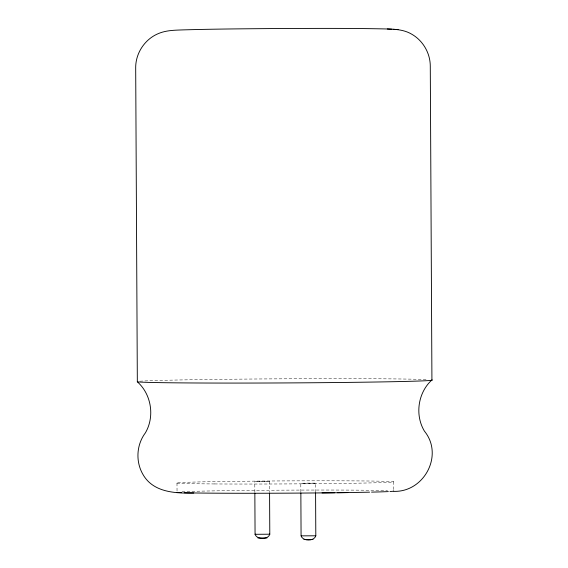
<?xml version="1.0" encoding="UTF-8"?>
<svg xmlns="http://www.w3.org/2000/svg" width="568" height="568" viewBox="0 0 568 568"><rect width="100%" height="100%" fill="white"/><g stroke="black" fill="none" stroke-linecap="round" stroke-linejoin="round"><path stroke-width="0.43" stroke-dasharray="2.84 2.13" d="M254.847 492.2L254.791 481.678L261.585 481.529L269.516 481.586L269.573 492.108M269.516 481.586L254.791 481.678M300.848 492.03L300.799 483.261L307.6 483.112L315.531 483.169L315.574 491.938M315.531 483.169L300.799 483.261M393.326 481.742L393.375 490.134M176.989 483.105L177.038 491.498M139.948 381.213A147.73 2.066 -0.3 0 1 281.075 378.828A147.73 2.066 -0.3 0 1 427.704 379.609M182.087 491.725A108.488 1.512 -0.3 0 1 283.972 490.149A108.488 1.512 -0.3 0 1 387.532 490.617M214.562 483.943A108.488 1.512 -0.3 0 0 391.799 482.147A108.488 1.512 -0.3 0 0 249.118 481.181A108.488 1.512 -0.3 0 0 214.562 483.943"/><path stroke-width="0.85" d="M254.847 493.081L255.067 534.303C256.807 539.763 268.124 539.976 269.793 534.211L269.58 492.988M300.855 492.91L301.075 535.887C302.822 541.347 314.139 541.56 315.808 535.794L315.581 492.818M193.794 493.01C175.292 493.485 152.856 492.47 142.753 474.088C135.489 461.301 136.519 444.673 145.351 432.915C154.936 416.678 151.457 394.313 137.335 381.803L135.688 67.904C135.518 53.307 144.755 39.242 158.245 33.64C166.012 30.281 174.561 30.196 182.868 29.898C213.334 29.011 243.807 28.798 274.28 28.549C311.953 28.421 349.632 28.123 387.298 28.982C395.655 29.153 404.338 29.799 411.701 34.179C422.954 40.569 430.246 53.108 430.281 66.044L431.921 379.942C417.949 392.616 414.675 415.016 424.445 431.155C443.927 455.067 424.26 492.073 394.114 491.37M257.872 537.974L267.031 537.917M301.182 535.858L315.808 535.794L315.41 535.766M303.88 539.557L313.039 539.501M255.77 534.247L255.067 534.303L269.793 534.211L269.395 534.183M322.02 492.925L347.815 492.605M387.298 28.982L391.842 29.252M393.262 29.351L398.069 29.635M431.921 379.942A147.73 2.066 -0.3 0 1 295.971 382.868A147.73 2.066 -0.3 0 1 137.335 381.803M393.375 490.972A108.488 1.512 -0.3 0 1 389.96 491.505M388.334 491.59A108.488 1.512 -0.3 0 1 371.536 492.122M369.59 492.165A108.488 1.512 -0.3 0 1 337.349 492.712M334.737 492.747A108.488 1.512 -0.3 0 1 184.195 492.74M181.611 492.648A108.488 1.512 -0.3 0 1 177.038 492.335"/></g></svg>
